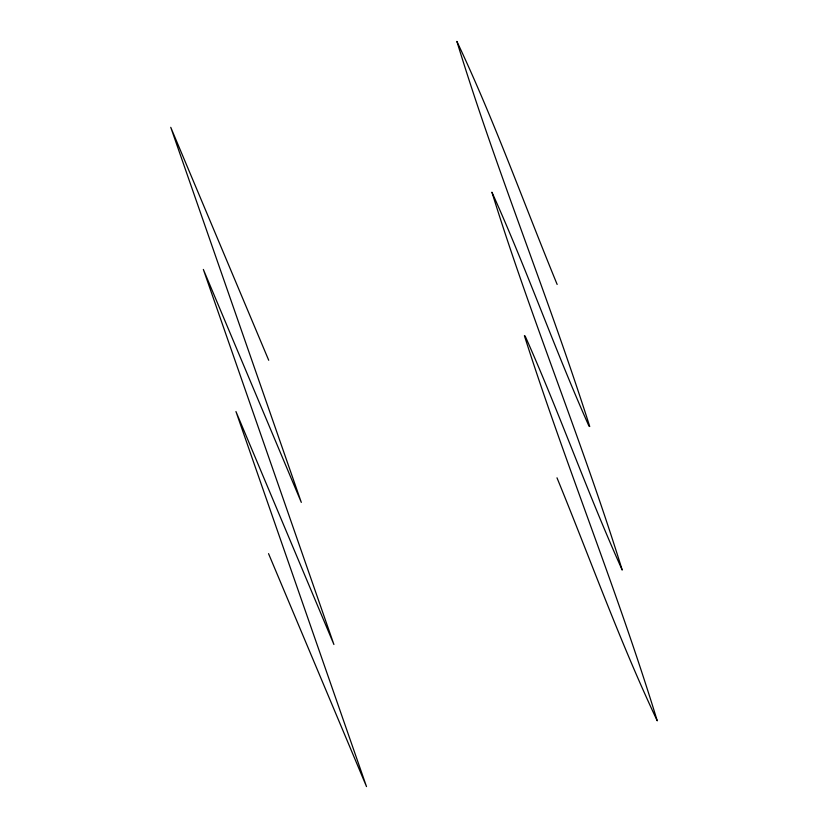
<?xml version="1.0" encoding="UTF-8"?>
<svg xmlns="http://www.w3.org/2000/svg" width="828" height="828" viewBox="0 0 828 828"><rect width="100%" height="100%" fill="white"/><g stroke="black" fill="none" stroke-linecap="round" stroke-linejoin="round"><path stroke-width="1.24" d="M268.717 360.273L170.744 127.315L301.309 502.389L203.346 269.431L333.912 644.495L235.949 411.537L366.514 786.6L268.541 553.642M557.151 284.439C523.845 203.44 494.347 120.536 456.88 41.4C496.531 171.137 548.56 297.18 589.753 426.544L588.977 426.151C554.605 349.033 526.691 269.11 491.915 192.189C531.265 319.184 582.871 443.063 622.221 570.057C587.518 493.095 559.552 413.203 525.169 336.096L524.383 335.702C565.659 465.036 617.585 591.109 657.256 720.846C619.841 641.679 590.219 558.848 556.985 477.808"/></g></svg>
